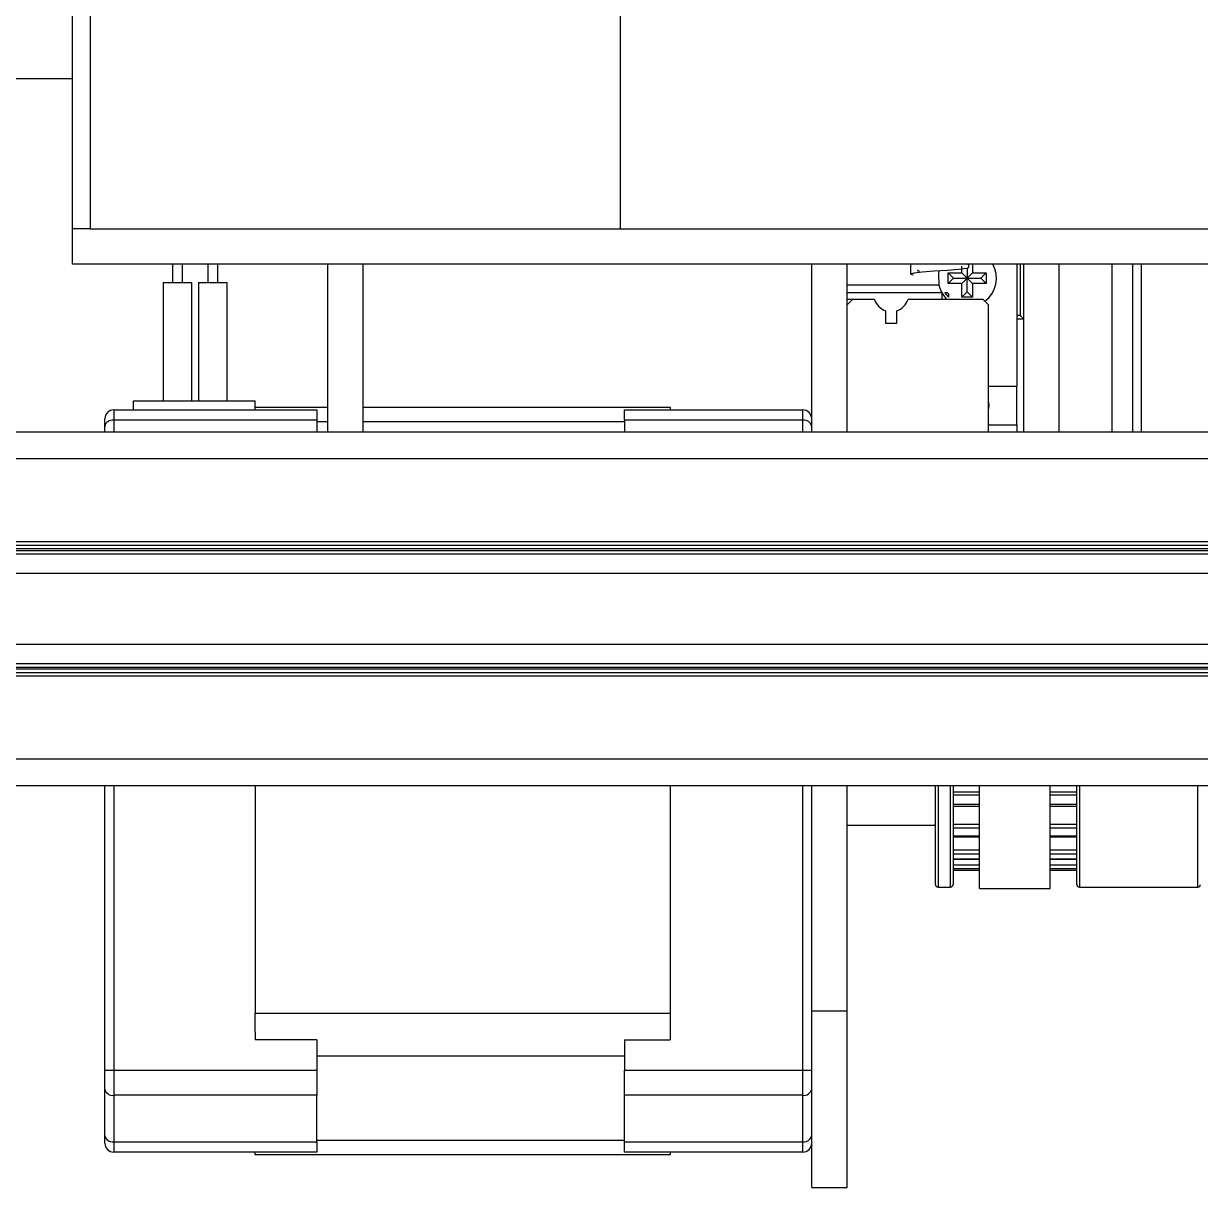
# Model space of a CAD drawing. Header units: millimetres. Extents: x 15 to 1184, y 5 to 1288.
# Drawn here: x 653.25 to 697.65, y 577.26 to 621.16 of the extents above; entities that cross this region are included whole.
import ezdxf

# ---------------------------------------------------------------- set-up
doc = ezdxf.new("R2010")
doc.units = ezdxf.units.MM

msp = doc.modelspace()

# ---------------------------------------------------------------- linework, layer by layer
at = {"color": 7, "linetype": 'Continuous', "lineweight": 25}
for p, q in [((655.095, 613.422), (655.095, 621.755)), ((655.762, 621.755), (655.762, 613.422)), ((675.762, 613.422), (675.762, 621.755)), ((636.415, 619.088), (655.095, 619.088)), ((655.762, 613.422), (655.095, 613.422)), ((655.095, 612.088), (655.095, 613.422)), ((655.762, 613.422), (675.762, 613.422)), ((675.762, 613.422), (701.762, 613.422)), ((722.429, 612.088), (655.095, 612.088)), ((658.866, 612.088), (658.866, 611.39)), ((659.239, 611.39), (659.239, 612.088)), ((660.2, 612.088), (660.2, 611.39)), ((660.572, 611.39), (660.572, 612.088)), ((664.715, 612.088), (664.715, 605.755)), ((666.048, 612.088), (666.048, 605.755)), ((682.979, 605.755), (682.979, 612.088)), ((684.313, 605.755), (684.313, 612.088)), ((686.709, 612.088), (686.709, 611.714)), ((688.643, 611.758), (688.643, 612.005)), ((688.826, 612.088), (688.846, 612.068)), ((688.866, 612.088), (688.846, 612.068)), ((688.846, 611.926), (688.846, 611.555)), ((688.909, 611.947), (688.909, 612.088)), ((689.049, 612.088), (689.049, 611.758)), ((690.713, 612.088), (690.713, 607.484)), ((690.846, 612.088), (690.846, 610.155)), ((690.979, 605.755), (690.979, 612.088)), ((692.313, 605.755), (692.313, 612.088)), ((695.079, 612.088), (695.079, 605.755)), ((686.709, 611.714), (686.709, 611.712)), ((688.129, 611.352), (688.129, 611.758)), ((688.129, 611.758), (688.333, 611.555)), ((688.129, 611.352), (688.333, 611.555)), ((688.333, 611.555), (688.846, 611.555)), ((688.643, 611.758), (688.846, 611.555)), ((688.643, 611.352), (688.846, 611.555)), ((689.049, 611.758), (688.846, 611.555)), ((688.846, 611.041), (688.846, 611.555)), ((689.049, 611.352), (688.846, 611.555)), ((688.846, 611.555), (689.36, 611.555)), ((689.563, 611.758), (689.36, 611.555)), ((689.36, 611.555), (689.563, 611.352)), ((689.563, 611.758), (689.563, 611.352)), ((658.514, 611.39), (658.514, 606.924)), ((658.514, 611.39), (659.053, 611.39)), ((659.053, 611.39), (659.591, 611.39)), ((659.591, 606.924), (659.591, 611.39)), ((659.848, 611.39), (659.848, 606.924)), ((659.848, 611.39), (660.386, 611.39)), ((660.386, 611.39), (660.924, 611.39)), ((660.924, 606.924), (660.924, 611.39)), ((687.779, 611.288), (684.313, 611.288)), ((684.313, 611.022), (687.884, 611.022)), ((687.884, 611.022), (687.884, 610.755)), ((688.005, 611.022), (688.094, 611.022)), ((688.151, 610.842), (688.005, 611.022)), ((688.094, 611.022), (688.151, 610.95)), ((688.643, 610.838), (688.643, 611.352)), ((688.643, 610.838), (688.846, 611.041)), ((689.049, 610.838), (688.846, 611.041)), ((689.049, 611.352), (689.049, 610.838)), ((684.513, 610.755), (684.313, 610.755)), ((684.513, 610.755), (684.313, 610.555)), ((685.345, 610.755), (684.513, 610.755)), ((689.446, 610.755), (686.613, 610.755)), ((688.151, 610.842), (688.151, 610.95)), ((689.646, 610.555), (689.446, 610.755)), ((689.646, 605.755), (689.646, 610.555)), ((685.781, 609.851), (685.781, 610.325)), ((686.178, 610.325), (686.178, 609.851)), ((690.846, 610.155), (690.713, 610.155)), ((690.979, 610.022), (690.846, 610.155)), ((686.178, 609.851), (685.781, 609.851)), ((690.713, 610.022), (690.979, 610.022)), ((689.646, 607.484), (690.713, 607.484)), ((690.713, 606.026), (690.713, 607.484)), ((656.646, 606.59), (656.646, 606.2)), ((656.646, 606.59), (664.313, 606.59)), ((657.399, 606.59), (657.399, 606.924)), ((657.399, 606.924), (661.979, 606.924)), ((661.979, 606.69), (661.979, 606.924)), ((661.979, 606.69), (664.715, 606.69)), ((661.979, 606.59), (661.979, 606.69)), ((664.313, 606.59), (664.313, 606.2)), ((666.048, 606.69), (677.646, 606.69)), ((675.913, 606.59), (682.646, 606.59)), ((675.913, 606.2), (675.913, 606.59)), ((677.646, 606.69), (677.646, 606.59)), ((682.646, 606.2), (682.646, 606.59)), ((656.313, 605.964), (656.313, 606.257)), ((664.313, 606.2), (656.646, 606.2)), ((664.313, 606.2), (664.313, 605.755)), ((682.646, 606.2), (675.913, 606.2)), ((675.913, 606.2), (675.913, 605.755)), ((629.748, 605.755), (874.415, 605.755)), ((656.313, 605.755), (656.313, 605.964)), ((689.646, 606.026), (690.713, 606.026)), ((690.713, 606.026), (690.713, 605.755)), ((629.748, 604.755), (874.415, 604.755)), ((629.748, 601.622), (874.415, 601.622)), ((629.748, 601.488), (874.415, 601.488)), ((629.748, 601.355), (874.415, 601.355)), ((629.748, 601.288), (874.415, 601.288)), ((629.748, 601.155), (874.415, 601.155)), ((629.748, 600.429), (874.415, 600.429)), ((629.748, 597.748), (874.415, 597.748)), ((629.748, 597.022), (874.415, 597.022)), ((629.748, 596.888), (874.415, 596.888)), ((629.748, 596.822), (874.415, 596.822)), ((629.748, 596.688), (874.415, 596.688)), ((629.748, 596.555), (874.415, 596.555)), ((629.748, 593.422), (874.415, 593.422)), ((629.748, 592.422), (874.415, 592.422)), ((656.313, 581.676), (656.313, 592.422)), ((661.979, 592.422), (661.979, 583.836)), ((677.646, 592.422), (677.646, 583.836)), ((682.979, 583.924), (682.979, 592.422)), ((684.313, 583.924), (684.313, 592.422)), ((687.646, 588.69), (687.646, 592.422)), ((688.313, 592.422), (688.313, 588.69)), ((689.313, 588.529), (689.313, 592.422)), ((691.979, 588.529), (691.979, 592.422)), ((692.979, 591.055), (692.979, 592.422)), ((688.313, 591.642), (689.313, 591.642)), ((691.979, 591.642), (692.979, 591.642)), ((692.979, 588.69), (692.979, 591.055)), ((684.313, 590.924), (687.646, 590.924)), ((688.313, 590.488), (689.313, 590.488)), ((691.979, 590.488), (692.979, 590.488)), ((688.313, 589.639), (689.313, 589.639)), ((688.313, 589.224), (689.313, 589.224)), ((688.313, 589.221), (689.313, 589.221)), ((691.979, 589.639), (692.979, 589.639)), ((691.979, 589.224), (692.979, 589.224)), ((691.979, 589.221), (692.979, 589.221)), ((687.746, 588.59), (688.213, 588.59)), ((689.313, 588.529), (691.979, 588.529)), ((693.079, 588.59), (697.546, 588.59)), ((682.979, 577.257), (682.979, 583.924)), ((682.979, 583.924), (684.313, 583.924)), ((684.313, 577.257), (684.313, 583.924)), ((661.979, 583.836), (677.646, 583.836)), ((661.979, 583.113), (661.979, 583.836)), ((677.646, 583.836), (677.646, 583.113)), ((661.979, 583.113), (661.979, 582.83)), ((677.646, 583.113), (677.646, 582.83)), ((664.313, 582.83), (661.979, 582.83)), ((664.313, 582.83), (664.313, 581.676)), ((675.913, 582.83), (675.913, 581.676)), ((675.913, 582.83), (677.646, 582.83)), ((656.313, 581.676), (656.646, 581.676)), ((656.313, 580.969), (656.313, 581.676)), ((656.646, 581.676), (664.313, 581.676)), ((656.646, 581.676), (656.646, 580.733)), ((664.313, 581.676), (664.313, 580.733)), ((675.913, 581.676), (682.646, 581.676)), ((675.913, 580.733), (675.913, 581.676)), ((682.646, 581.676), (682.979, 581.676)), ((682.646, 580.733), (682.646, 581.676)), ((656.313, 579.217), (656.313, 580.969)), ((664.313, 580.733), (656.646, 580.733)), ((656.646, 580.733), (656.646, 578.981)), ((664.313, 578.981), (664.313, 580.733)), ((682.646, 580.733), (675.913, 580.733)), ((675.913, 578.981), (675.913, 580.733)), ((682.646, 578.981), (682.646, 580.733)), ((656.313, 578.924), (656.313, 579.217)), ((656.646, 578.981), (664.313, 578.981)), ((656.646, 578.981), (656.646, 578.59)), ((664.313, 578.59), (656.646, 578.59)), ((661.979, 578.49), (661.979, 578.59)), ((664.313, 578.981), (664.313, 578.59)), ((675.913, 578.981), (682.646, 578.981)), ((675.913, 578.59), (675.913, 578.981)), ((682.646, 578.59), (675.913, 578.59)), ((677.646, 578.59), (677.646, 578.49)), ((682.646, 578.59), (682.646, 578.981)), ((677.646, 578.49), (661.979, 578.49)), ((682.979, 577.257), (684.313, 577.257))]:
    msp.add_line(p, q, dxfattribs=at)
at = {"color": 8, "linetype": 'Continuous', "lineweight": 25}
for p, q in [((694.313, 605.755), (694.313, 612.088)), ((695.413, 612.088), (695.413, 605.755)), ((656.646, 606.2), (656.646, 605.755)), ((664.715, 606.141), (664.313, 606.141)), ((675.913, 606.141), (666.048, 606.141)), ((682.646, 605.755), (682.646, 606.2)), ((656.646, 592.422), (656.646, 581.676)), ((682.646, 581.676), (682.646, 592.422)), ((687.746, 592.422), (687.746, 588.59)), ((688.213, 588.59), (688.213, 592.422)), ((693.079, 592.422), (693.079, 591.016)), ((697.546, 591.016), (697.546, 592.422)), ((688.313, 592.178), (689.313, 592.178)), ((688.313, 592.063), (689.313, 592.063)), ((691.979, 592.178), (692.979, 592.178)), ((691.979, 592.063), (692.979, 592.063)), ((688.313, 591.716), (689.313, 591.716)), ((691.979, 591.716), (692.979, 591.716)), ((693.079, 591.016), (693.079, 588.59)), ((697.546, 588.59), (697.546, 591.016)), ((688.313, 590.963), (689.313, 590.963)), ((688.313, 590.819), (689.313, 590.819)), ((691.979, 590.963), (692.979, 590.963)), ((691.979, 590.819), (692.979, 590.819)), ((688.313, 590.527), (689.313, 590.527)), ((691.979, 590.527), (692.979, 590.527)), ((688.313, 589.995), (689.313, 589.995)), ((688.313, 589.846), (689.313, 589.846)), ((688.313, 589.653), (689.313, 589.653)), ((691.979, 589.995), (692.979, 589.995)), ((691.979, 589.846), (692.979, 589.846)), ((691.979, 589.653), (692.979, 589.653)), ((688.313, 589.423), (689.313, 589.423)), ((688.313, 589.29), (689.313, 589.29)), ((688.313, 589.225), (689.313, 589.225)), ((688.313, 589.222), (689.313, 589.222)), ((691.979, 589.423), (692.979, 589.423)), ((691.979, 589.29), (692.979, 589.29)), ((691.979, 589.225), (692.979, 589.225)), ((691.979, 589.222), (692.979, 589.222)), ((675.913, 582.215), (664.313, 582.215)), ((664.313, 579.04), (675.913, 579.04))]:
    msp.add_line(p, q, dxfattribs=at)
at = {"color": 7, "linetype": 'Continuous', "lineweight": 25, "flags": 128}
for points in [[(688.896, 611.947), (688.822, 611.916), (688.536, 611.884), (688.089, 611.848), (687.602, 611.817), (687.141, 611.781), (686.827, 611.748), (686.709, 611.714), (686.818, 611.68), (686.818, 611.68)], [(687.782, 611.833), (687.76, 611.728), (687.779, 611.288)], [(689.646, 606.575), (689.679, 606.755), (689.646, 606.934)]]:
    msp.add_lwpolyline(points, dxfattribs=at)
at = {"color": 7, "linetype": 'Continuous', "lineweight": 25}
for centre, radius, start, end in [((688.846, 611.555), 1.1, 307.6133, 29.0025), ((688.846, 611.555), 1.1, 194.0297, 209.0025), ((688.846, 611.555), 1.1, 209.0025, 226.6582), ((685.979, 610.961), 0.667, 198.008, 252.6595), ((685.979, 610.961), 0.667, 287.3405, 341.992), ((656.646, 606.257), 0.333, 90, 180), ((682.646, 606.257), 0.333, 0, 90), ((656.604, 605.905), 0.298, 81.9617, 168.5678), ((682.688, 605.905), 0.298, 11.4322, 98.0383), ((687.746, 588.69), 0.1, 180, 270), ((688.213, 588.69), 0.1, 270, 0), ((693.079, 588.69), 0.1, 180, 270), ((697.546, 588.69), 0.1, 270, 0), ((656.604, 581.028), 0.298, 191.4286, 278.051), ((682.688, 581.028), 0.298, 261.949, 348.5714), ((656.604, 579.276), 0.298, 191.4322, 278.0383), ((682.688, 579.276), 0.298, 261.9617, 348.5678), ((656.646, 578.924), 0.333, 180, 270), ((682.646, 578.924), 0.333, 270, 0)]:
    msp.add_arc(centre, radius, start, end, dxfattribs=at)
for points, knots in [([(686.981, 611.872), (686.97, 611.861), (686.955, 611.845), (687.024, 611.83), (687.046, 611.825)], [0, 0, 0, 0, 0.689646, 1, 1, 1, 1]), ([(688.129, 611.758), (688.228, 611.758), (688.385, 611.758), (688.573, 611.758), (688.643, 611.758)], [0, 0, 0, 0, 0.629024, 1, 1, 1, 1]), ([(689.049, 611.758), (689.167, 611.758), (689.355, 611.758), (689.507, 611.758), (689.563, 611.758)], [0, 0, 0, 0, 0.629011, 1, 1, 1, 1]), ([(688.643, 611.352), (688.525, 611.352), (688.337, 611.352), (688.185, 611.352), (688.129, 611.352)], [0, 0, 0, 0, 0.629011, 1, 1, 1, 1]), ([(689.563, 611.352), (689.464, 611.352), (689.308, 611.352), (689.119, 611.352), (689.049, 611.352)], [0, 0, 0, 0, 0.629024, 1, 1, 1, 1]), ([(689.049, 610.838), (688.956, 610.838), (688.819, 610.838), (688.685, 610.838), (688.643, 610.838)], [0, 0, 0, 0, 0.684596, 1, 1, 1, 1])]:
    msp.add_open_spline(points, degree=3, knots=knots, dxfattribs=at)

doc.saveas('drawing.dxf')
